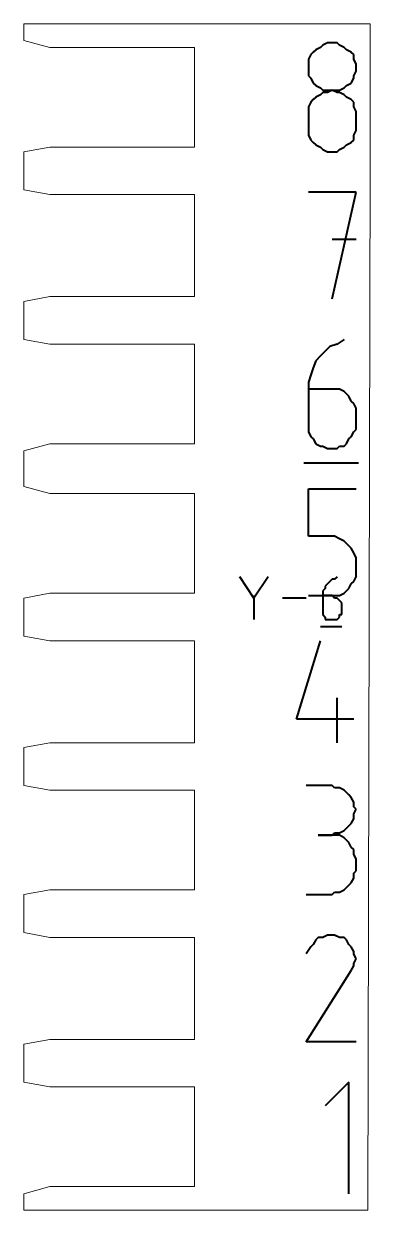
# Model space of a CAD drawing. Header units: centimetres. Extents: x -9.8 to 7.1, y -12.4 to 11.9.
# Drawn here: x -9.84 to -8.38, y 1.55 to 6.55 of the extents above; entities that cross this region are included whole.
import ezdxf

# ---------------------------------------------------------------- set-up
doc = ezdxf.new("R2010")
doc.units = ezdxf.units.CM
doc.header["$MEASUREMENT"] = 0
doc.layers.add('layer 1', color=7, linetype='Continuous')

msp = doc.modelspace()

# ---------------------------------------------------------------- linework, layer by layer
at = {"layer": 'layer 1', "color": 5, "lineweight": 13}
for points in [[(-9.835, 6.54641), (-9.835, 6.54641), (-9.835, 6.4763), (-9.835, 6.4763)], [(-9.81516, 6.54641), (-9.81516, 6.54641), (-9.835, 6.54641), (-9.835, 6.54641)], [(-9.64503, 6.54641), (-9.64503, 6.54641), (-9.81516, 6.54641), (-9.81516, 6.54641)], [(-9.54502, 6.54641), (-9.54502, 6.54641), (-9.64503, 6.54641), (-9.64503, 6.54641)], [(-9.3651, 6.54641), (-9.3651, 6.54641), (-9.54502, 6.54641), (-9.54502, 6.54641)], [(-9.28494, 6.54641), (-9.28494, 6.54641), (-9.3651, 6.54641), (-9.3651, 6.54641)], [(-9.09497, 6.54641), (-9.09497, 6.54641), (-9.28494, 6.54641), (-9.28494, 6.54641)], [(-9.0349, 6.54641), (-9.0349, 6.54641), (-9.09497, 6.54641), (-9.09497, 6.54641)], [(-8.84493, 6.54641), (-8.84493, 6.54641), (-9.0349, 6.54641), (-9.0349, 6.54641)], [(-8.80498, 6.54641), (-8.80498, 6.54641), (-8.84493, 6.54641), (-8.84493, 6.54641)], [(-8.61501, 6.54641), (-8.61501, 6.54641), (-8.80498, 6.54641), (-8.80498, 6.54641)], [(-8.58511, 6.54641), (-8.58511, 6.54641), (-8.61501, 6.54641), (-8.61501, 6.54641)], [(-8.39488, 6.54641), (-8.39488, 6.54641), (-8.58511, 6.54641), (-8.58511, 6.54641)], [(-8.37503, 6.54641), (-8.37503, 6.54641), (-8.39488, 6.54641), (-8.39488, 6.54641)], [(-8.39488, 6.54641), (-8.39488, 6.54641), (-8.39488, 6.54641), (-8.39488, 6.54641)], [(-8.37503, 5.95639), (-8.37503, 5.95639), (-8.37503, 6.54641), (-8.37503, 6.54641)], [(-9.835, 6.4763), (-9.835, 6.4763), (-9.7252, 6.4464), (-9.7252, 6.4464)], [(-9.7252, 6.4464), (-9.7252, 6.4464), (-9.11507, 6.4464), (-9.11507, 6.4464)], [(-9.11507, 6.4464), (-9.11507, 6.4464), (-9.11507, 6.02651), (-9.11507, 6.02651)], [(-9.7252, 6.02651), (-9.7252, 6.02651), (-9.835, 6.0064), (-9.835, 6.0064)], [(-9.835, 6.0064), (-9.835, 6.0064), (-9.835, 5.84632), (-9.835, 5.84632)], [(-9.11507, 6.02651), (-9.11507, 6.02651), (-9.7252, 6.02651), (-9.7252, 6.02651)], [(-8.38509, 1.54631), (-8.38509, 1.54631), (-8.37503, 5.95639), (-8.37503, 5.95639)], [(-9.835, 5.84632), (-9.835, 5.84632), (-9.7252, 5.82648), (-9.7252, 5.82648)], [(-9.7252, 5.82648), (-9.7252, 5.82648), (-9.11507, 5.82648), (-9.11507, 5.82648)], [(-9.11507, 5.82648), (-9.11507, 5.82648), (-9.11507, 5.39627), (-9.11507, 5.39627)], [(-9.7252, 5.39627), (-9.7252, 5.39627), (-9.835, 5.37642), (-9.835, 5.37642)], [(-9.835, 5.37642), (-9.835, 5.37642), (-9.835, 5.21635), (-9.835, 5.21635)], [(-9.11507, 5.39627), (-9.11507, 5.39627), (-9.7252, 5.39627), (-9.7252, 5.39627)], [(-9.835, 5.21635), (-9.835, 5.21635), (-9.7252, 5.19624), (-9.7252, 5.19624)], [(-9.7252, 5.19624), (-9.7252, 5.19624), (-9.11507, 5.19624), (-9.11507, 5.19624)], [(-9.11507, 5.19624), (-9.11507, 5.19624), (-9.11507, 4.77635), (-9.11507, 4.77635)], [(-9.7252, 4.77635), (-9.7252, 4.77635), (-9.835, 4.74645), (-9.835, 4.74645)], [(-9.11507, 4.77635), (-9.11507, 4.77635), (-9.7252, 4.77635), (-9.7252, 4.77635)], [(-9.835, 4.74645), (-9.835, 4.74645), (-9.835, 4.59643), (-9.835, 4.59643)], [(-9.835, 4.59643), (-9.835, 4.59643), (-9.7252, 4.56627), (-9.7252, 4.56627)], [(-9.7252, 4.56627), (-9.7252, 4.56627), (-9.11507, 4.56627), (-9.11507, 4.56627)], [(-9.11507, 4.56627), (-9.11507, 4.56627), (-9.11507, 4.14638), (-9.11507, 4.14638)], [(-9.7252, 4.14638), (-9.7252, 4.14638), (-9.835, 4.12627), (-9.835, 4.12627)], [(-9.835, 4.12627), (-9.835, 4.12627), (-9.835, 3.96619), (-9.835, 3.96619)], [(-9.11507, 4.14638), (-9.11507, 4.14638), (-9.7252, 4.14638), (-9.7252, 4.14638)], [(-9.835, 3.96619), (-9.835, 3.96619), (-9.7252, 3.94635), (-9.7252, 3.94635)], [(-9.7252, 3.94635), (-9.7252, 3.94635), (-9.11507, 3.94635), (-9.11507, 3.94635)], [(-9.11507, 3.94635), (-9.11507, 3.94635), (-9.11507, 3.5164), (-9.11507, 3.5164)], [(-9.7252, 3.5164), (-9.7252, 3.5164), (-9.835, 3.49629), (-9.835, 3.49629)], [(-9.11507, 3.5164), (-9.11507, 3.5164), (-9.7252, 3.5164), (-9.7252, 3.5164)], [(-9.835, 3.49629), (-9.835, 3.49629), (-9.835, 3.33622), (-9.835, 3.33622)], [(-9.835, 3.33622), (-9.835, 3.33622), (-9.7252, 3.31638), (-9.7252, 3.31638)], [(-9.7252, 3.31638), (-9.7252, 3.31638), (-9.11507, 3.31638), (-9.11507, 3.31638)], [(-9.11507, 3.31638), (-9.11507, 3.31638), (-9.11507, 2.89622), (-9.11507, 2.89622)], [(-9.7252, 2.89622), (-9.7252, 2.89622), (-9.835, 2.87638), (-9.835, 2.87638)], [(-9.835, 2.87638), (-9.835, 2.87638), (-9.835, 2.7163), (-9.835, 2.7163)], [(-9.11507, 2.89622), (-9.11507, 2.89622), (-9.7252, 2.89622), (-9.7252, 2.89622)], [(-9.835, 2.7163), (-9.835, 2.7163), (-9.7252, 2.69619), (-9.7252, 2.69619)], [(-9.7252, 2.69619), (-9.7252, 2.69619), (-9.11507, 2.69619), (-9.11507, 2.69619)], [(-9.11507, 2.69619), (-9.11507, 2.69619), (-9.11507, 2.26625), (-9.11507, 2.26625)], [(-9.7252, 2.26625), (-9.7252, 2.26625), (-9.835, 2.24614), (-9.835, 2.24614)], [(-9.11507, 2.26625), (-9.11507, 2.26625), (-9.7252, 2.26625), (-9.7252, 2.26625)], [(-9.835, 2.24614), (-9.835, 2.24614), (-9.835, 2.08633), (-9.835, 2.08633)], [(-9.835, 2.08633), (-9.835, 2.08633), (-9.7252, 2.06622), (-9.7252, 2.06622)], [(-9.7252, 2.06622), (-9.7252, 2.06622), (-9.11507, 2.06622), (-9.11507, 2.06622)], [(-9.11507, 2.06622), (-9.11507, 2.06622), (-9.11507, 1.64633), (-9.11507, 1.64633)], [(-9.7252, 1.64633), (-9.7252, 1.64633), (-9.835, 1.61617), (-9.835, 1.61617)], [(-9.835, 1.61617), (-9.835, 1.61617), (-9.835, 1.54631), (-9.835, 1.54631)], [(-9.11507, 1.64633), (-9.11507, 1.64633), (-9.7252, 1.64633), (-9.7252, 1.64633)], [(-9.835, 1.54631), (-9.835, 1.54631), (-9.81516, 1.54631), (-9.81516, 1.54631)], [(-9.81516, 1.54631), (-9.81516, 1.54631), (-9.71515, 1.54631), (-9.71515, 1.54631)], [(-9.71515, 1.54631), (-9.71515, 1.54631), (-9.54502, 1.54631), (-9.54502, 1.54631)], [(-9.54502, 1.54631), (-9.54502, 1.54631), (-9.45506, 1.54631), (-9.45506, 1.54631)], [(-9.45506, 1.54631), (-9.45506, 1.54631), (-9.28494, 1.54631), (-9.28494, 1.54631)], [(-9.28494, 1.54631), (-9.28494, 1.54631), (-9.20503, 1.54631), (-9.20503, 1.54631)], [(-9.20503, 1.54631), (-9.20503, 1.54631), (-9.0349, 1.54631), (-9.0349, 1.54631)], [(-9.0349, 1.54631), (-9.0349, 1.54631), (-8.97511, 1.54631), (-8.97511, 1.54631)], [(-8.97511, 1.54631), (-8.97511, 1.54631), (-8.80498, 1.54631), (-8.80498, 1.54631)], [(-8.80498, 1.54631), (-8.80498, 1.54631), (-8.76503, 1.54631), (-8.76503, 1.54631)], [(-8.76503, 1.54631), (-8.76503, 1.54631), (-8.58511, 1.54631), (-8.58511, 1.54631)], [(-8.58511, 1.54631), (-8.58511, 1.54631), (-8.565, 1.54631), (-8.565, 1.54631)], [(-8.565, 1.54631), (-8.565, 1.54631), (-8.39488, 1.54631), (-8.39488, 1.54631)], [(-8.39488, 1.54631), (-8.39488, 1.54631), (-8.39488, 1.54631), (-8.39488, 1.54631)], [(-8.39488, 1.54631), (-8.39488, 1.54631), (-8.38509, 1.54631), (-8.38509, 1.54631)]]:
    msp.add_open_spline(points, degree=3, dxfattribs=at)
at = {"layer": 'layer 1', "color": 1, "lineweight": 40}
for points in [[(-8.57506, 6.45645), (-8.57506, 6.45645), (-8.58511, 6.4464), (-8.58511, 6.4464)], [(-8.55495, 6.46651), (-8.55495, 6.46651), (-8.57506, 6.45645), (-8.57506, 6.45645)], [(-8.53511, 6.46651), (-8.53511, 6.46651), (-8.55495, 6.46651), (-8.55495, 6.46651)], [(-8.515, 6.46651), (-8.515, 6.46651), (-8.53511, 6.46651), (-8.53511, 6.46651)], [(-8.53511, 6.46651), (-8.53511, 6.46651), (-8.53511, 6.46651), (-8.53511, 6.46651)], [(-8.50494, 6.45645), (-8.50494, 6.45645), (-8.515, 6.46651), (-8.515, 6.46651)], [(-8.4851, 6.4464), (-8.4851, 6.4464), (-8.50494, 6.45645), (-8.50494, 6.45645)], [(-8.62506, 6.4165), (-8.62506, 6.4165), (-8.63512, 6.39639), (-8.63512, 6.39639)], [(-8.61501, 6.42629), (-8.61501, 6.42629), (-8.62506, 6.4165), (-8.62506, 6.4165)], [(-8.60496, 6.43634), (-8.60496, 6.43634), (-8.61501, 6.42629), (-8.61501, 6.42629)], [(-8.58511, 6.4464), (-8.58511, 6.4464), (-8.60496, 6.43634), (-8.60496, 6.43634)], [(-8.47505, 6.43634), (-8.47505, 6.43634), (-8.4851, 6.4464), (-8.4851, 6.4464)], [(-8.45494, 6.42629), (-8.45494, 6.42629), (-8.47505, 6.43634), (-8.47505, 6.43634)], [(-8.44488, 6.4165), (-8.44488, 6.4165), (-8.45494, 6.42629), (-8.45494, 6.42629)], [(-8.44488, 6.39639), (-8.44488, 6.39639), (-8.44488, 6.4165), (-8.44488, 6.4165)], [(-8.63512, 6.39639), (-8.63512, 6.39639), (-8.63512, 6.37628), (-8.63512, 6.37628)], [(-8.63512, 6.37628), (-8.63512, 6.37628), (-8.63512, 6.36649), (-8.63512, 6.36649)], [(-8.63512, 6.36649), (-8.63512, 6.36649), (-8.63512, 6.36649), (-8.63512, 6.36649)], [(-8.63512, 6.36649), (-8.63512, 6.36649), (-8.63512, 6.34639), (-8.63512, 6.34639)], [(-8.43509, 6.37628), (-8.43509, 6.37628), (-8.44488, 6.39639), (-8.44488, 6.39639)], [(-8.43509, 6.36649), (-8.43509, 6.36649), (-8.43509, 6.37628), (-8.43509, 6.37628)], [(-8.43509, 6.36649), (-8.43509, 6.36649), (-8.43509, 6.36649), (-8.43509, 6.36649)], [(-8.43509, 6.34639), (-8.43509, 6.34639), (-8.43509, 6.36649), (-8.43509, 6.36649)], [(-8.63512, 6.34639), (-8.63512, 6.34639), (-8.63512, 6.32628), (-8.63512, 6.32628)], [(-8.63512, 6.32628), (-8.63512, 6.32628), (-8.62506, 6.31649), (-8.62506, 6.31649)], [(-8.62506, 6.31649), (-8.62506, 6.31649), (-8.61501, 6.29638), (-8.61501, 6.29638)], [(-8.45494, 6.29638), (-8.45494, 6.29638), (-8.44488, 6.31649), (-8.44488, 6.31649)], [(-8.44488, 6.32628), (-8.44488, 6.32628), (-8.43509, 6.34639), (-8.43509, 6.34639)], [(-8.44488, 6.31649), (-8.44488, 6.31649), (-8.44488, 6.32628), (-8.44488, 6.32628)], [(-8.61501, 6.29638), (-8.61501, 6.29638), (-8.60496, 6.28633), (-8.60496, 6.28633)], [(-8.60496, 6.28633), (-8.60496, 6.28633), (-8.58511, 6.27627), (-8.58511, 6.27627)], [(-8.58511, 6.27627), (-8.58511, 6.27627), (-8.57506, 6.26648), (-8.57506, 6.26648)], [(-8.57506, 6.25643), (-8.57506, 6.25643), (-8.58511, 6.24637), (-8.58511, 6.24637)], [(-8.57506, 6.26648), (-8.57506, 6.26648), (-8.55495, 6.26648), (-8.55495, 6.26648)], [(-8.55495, 6.25643), (-8.55495, 6.25643), (-8.57506, 6.25643), (-8.57506, 6.25643)], [(-8.53511, 6.26648), (-8.53511, 6.26648), (-8.55495, 6.25643), (-8.55495, 6.25643)], [(-8.55495, 6.26648), (-8.55495, 6.26648), (-8.53511, 6.26648), (-8.53511, 6.26648)], [(-8.515, 6.25643), (-8.515, 6.25643), (-8.53511, 6.26648), (-8.53511, 6.26648)], [(-8.53511, 6.26648), (-8.53511, 6.26648), (-8.53511, 6.26648), (-8.53511, 6.26648)], [(-8.53511, 6.26648), (-8.53511, 6.26648), (-8.53511, 6.26648), (-8.53511, 6.26648)], [(-8.53511, 6.26648), (-8.53511, 6.26648), (-8.515, 6.26648), (-8.515, 6.26648)], [(-8.515, 6.26648), (-8.515, 6.26648), (-8.50494, 6.26648), (-8.50494, 6.26648)], [(-8.50494, 6.25643), (-8.50494, 6.25643), (-8.515, 6.25643), (-8.515, 6.25643)], [(-8.50494, 6.26648), (-8.50494, 6.26648), (-8.4851, 6.27627), (-8.4851, 6.27627)], [(-8.4851, 6.24637), (-8.4851, 6.24637), (-8.50494, 6.25643), (-8.50494, 6.25643)], [(-8.4851, 6.27627), (-8.4851, 6.27627), (-8.47505, 6.28633), (-8.47505, 6.28633)], [(-8.47505, 6.28633), (-8.47505, 6.28633), (-8.45494, 6.29638), (-8.45494, 6.29638)], [(-8.62506, 6.21648), (-8.62506, 6.21648), (-8.63512, 6.19637), (-8.63512, 6.19637)], [(-8.61501, 6.22653), (-8.61501, 6.22653), (-8.62506, 6.21648), (-8.62506, 6.21648)], [(-8.60496, 6.23632), (-8.60496, 6.23632), (-8.61501, 6.22653), (-8.61501, 6.22653)], [(-8.58511, 6.24637), (-8.58511, 6.24637), (-8.60496, 6.23632), (-8.60496, 6.23632)], [(-8.47505, 6.23632), (-8.47505, 6.23632), (-8.4851, 6.24637), (-8.4851, 6.24637)], [(-8.45494, 6.22653), (-8.45494, 6.22653), (-8.47505, 6.23632), (-8.47505, 6.23632)], [(-8.44488, 6.21648), (-8.44488, 6.21648), (-8.45494, 6.22653), (-8.45494, 6.22653)], [(-8.44488, 6.19637), (-8.44488, 6.19637), (-8.44488, 6.21648), (-8.44488, 6.21648)], [(-8.63512, 6.19637), (-8.63512, 6.19637), (-8.63512, 6.17652), (-8.63512, 6.17652)], [(-8.63512, 6.17652), (-8.63512, 6.17652), (-8.63512, 6.15642), (-8.63512, 6.15642)], [(-8.63512, 6.15642), (-8.63512, 6.15642), (-8.63512, 6.10641), (-8.63512, 6.10641)], [(-8.43509, 6.17652), (-8.43509, 6.17652), (-8.44488, 6.19637), (-8.44488, 6.19637)], [(-8.43509, 6.15642), (-8.43509, 6.15642), (-8.43509, 6.17652), (-8.43509, 6.17652)], [(-8.43509, 6.10641), (-8.43509, 6.10641), (-8.43509, 6.15642), (-8.43509, 6.15642)], [(-8.43509, 6.15642), (-8.43509, 6.15642), (-8.43509, 6.15642), (-8.43509, 6.15642)], [(-8.63512, 6.10641), (-8.63512, 6.10641), (-8.63512, 6.10641), (-8.63512, 6.10641)], [(-8.63512, 6.10641), (-8.63512, 6.10641), (-8.63512, 6.09635), (-8.63512, 6.09635)], [(-8.43509, 6.09635), (-8.43509, 6.09635), (-8.43509, 6.10641), (-8.43509, 6.10641)], [(-8.63512, 6.09635), (-8.63512, 6.09635), (-8.63512, 6.07651), (-8.63512, 6.07651)], [(-8.63512, 6.07651), (-8.63512, 6.07651), (-8.62506, 6.0564), (-8.62506, 6.0564)], [(-8.62506, 6.0564), (-8.62506, 6.0564), (-8.61501, 6.04635), (-8.61501, 6.04635)], [(-8.45494, 6.04635), (-8.45494, 6.04635), (-8.44488, 6.0564), (-8.44488, 6.0564)], [(-8.44488, 6.07651), (-8.44488, 6.07651), (-8.43509, 6.09635), (-8.43509, 6.09635)], [(-8.44488, 6.0564), (-8.44488, 6.0564), (-8.44488, 6.07651), (-8.44488, 6.07651)], [(-8.61501, 6.04635), (-8.61501, 6.04635), (-8.60496, 6.03629), (-8.60496, 6.03629)], [(-8.60496, 6.03629), (-8.60496, 6.03629), (-8.58511, 6.02651), (-8.58511, 6.02651)], [(-8.58511, 6.02651), (-8.58511, 6.02651), (-8.57506, 6.01645), (-8.57506, 6.01645)], [(-8.57506, 6.01645), (-8.57506, 6.01645), (-8.55495, 6.0064), (-8.55495, 6.0064)], [(-8.55495, 6.0064), (-8.55495, 6.0064), (-8.53511, 6.0064), (-8.53511, 6.0064)], [(-8.53511, 6.0064), (-8.53511, 6.0064), (-8.53511, 6.0064), (-8.53511, 6.0064)], [(-8.53511, 6.0064), (-8.53511, 6.0064), (-8.515, 6.0064), (-8.515, 6.0064)], [(-8.515, 6.0064), (-8.515, 6.0064), (-8.50494, 6.01645), (-8.50494, 6.01645)], [(-8.50494, 6.01645), (-8.50494, 6.01645), (-8.4851, 6.02651), (-8.4851, 6.02651)], [(-8.4851, 6.02651), (-8.4851, 6.02651), (-8.47505, 6.03629), (-8.47505, 6.03629)], [(-8.47505, 6.03629), (-8.47505, 6.03629), (-8.45494, 6.04635), (-8.45494, 6.04635)], [(-8.43509, 5.83627), (-8.43509, 5.83627), (-8.63512, 5.83627), (-8.63512, 5.83627)], [(-8.53511, 5.38648), (-8.53511, 5.38648), (-8.43509, 5.83627), (-8.43509, 5.83627)], [(-8.43509, 5.63651), (-8.43509, 5.63651), (-8.53511, 5.63651), (-8.53511, 5.63651)], [(-8.4851, 5.21635), (-8.4851, 5.21635), (-8.515, 5.19624), (-8.515, 5.19624)], [(-8.4851, 5.21635), (-8.4851, 5.21635), (-8.4851, 5.21635), (-8.4851, 5.21635)], [(-8.565, 5.16634), (-8.565, 5.16634), (-8.58511, 5.14624), (-8.58511, 5.14624)], [(-8.5449, 5.18645), (-8.5449, 5.18645), (-8.565, 5.16634), (-8.565, 5.16634)], [(-8.515, 5.19624), (-8.515, 5.19624), (-8.5449, 5.18645), (-8.5449, 5.18645)], [(-8.60496, 5.12639), (-8.60496, 5.12639), (-8.61501, 5.09623), (-8.61501, 5.09623)], [(-8.58511, 5.14624), (-8.58511, 5.14624), (-8.60496, 5.12639), (-8.60496, 5.12639)], [(-8.62506, 5.06633), (-8.62506, 5.06633), (-8.63512, 5.03643), (-8.63512, 5.03643)], [(-8.61501, 5.09623), (-8.61501, 5.09623), (-8.62506, 5.06633), (-8.62506, 5.06633)], [(-8.63512, 5.03643), (-8.63512, 5.03643), (-8.63512, 5.00627), (-8.63512, 5.00627)], [(-8.63512, 5.00627), (-8.63512, 5.00627), (-8.63512, 4.85625), (-8.63512, 4.85625)], [(-8.53511, 5.00627), (-8.53511, 5.00627), (-8.63512, 5.00627), (-8.63512, 5.00627)], [(-8.515, 5.00627), (-8.515, 5.00627), (-8.53511, 5.00627), (-8.53511, 5.00627)], [(-8.50494, 5.00627), (-8.50494, 5.00627), (-8.515, 5.00627), (-8.515, 5.00627)], [(-8.4851, 4.99648), (-8.4851, 4.99648), (-8.50494, 5.00627), (-8.50494, 5.00627)], [(-8.47505, 4.98643), (-8.47505, 4.98643), (-8.4851, 4.99648), (-8.4851, 4.99648)], [(-8.46499, 4.97637), (-8.46499, 4.97637), (-8.47505, 4.98643), (-8.47505, 4.98643)], [(-8.45494, 4.95627), (-8.45494, 4.95627), (-8.46499, 4.97637), (-8.46499, 4.97637)], [(-8.44488, 4.94648), (-8.44488, 4.94648), (-8.45494, 4.95627), (-8.45494, 4.95627)], [(-8.43509, 4.92637), (-8.43509, 4.92637), (-8.44488, 4.94648), (-8.44488, 4.94648)], [(-8.43509, 4.90626), (-8.43509, 4.90626), (-8.43509, 4.92637), (-8.43509, 4.92637)], [(-8.43509, 4.85625), (-8.43509, 4.85625), (-8.43509, 4.90626), (-8.43509, 4.90626)], [(-8.43509, 4.90626), (-8.43509, 4.90626), (-8.43509, 4.90626), (-8.43509, 4.90626)], [(-8.63512, 4.85625), (-8.63512, 4.85625), (-8.63512, 4.85625), (-8.63512, 4.85625)], [(-8.63512, 4.85625), (-8.63512, 4.85625), (-8.63512, 4.83641), (-8.63512, 4.83641)], [(-8.43509, 4.83641), (-8.43509, 4.83641), (-8.43509, 4.85625), (-8.43509, 4.85625)], [(-8.63512, 4.83641), (-8.63512, 4.83641), (-8.63512, 4.82635), (-8.63512, 4.82635)], [(-8.63512, 4.82635), (-8.63512, 4.82635), (-8.62506, 4.80625), (-8.62506, 4.80625)], [(-8.62506, 4.80625), (-8.62506, 4.80625), (-8.61501, 4.79646), (-8.61501, 4.79646)], [(-8.46499, 4.79646), (-8.46499, 4.79646), (-8.45494, 4.80625), (-8.45494, 4.80625)], [(-8.45494, 4.80625), (-8.45494, 4.80625), (-8.44488, 4.82635), (-8.44488, 4.82635)], [(-8.44488, 4.82635), (-8.44488, 4.82635), (-8.43509, 4.83641), (-8.43509, 4.83641)], [(-8.61501, 4.79646), (-8.61501, 4.79646), (-8.60496, 4.77635), (-8.60496, 4.77635)], [(-8.60496, 4.77635), (-8.60496, 4.77635), (-8.58511, 4.76629), (-8.58511, 4.76629)], [(-8.58511, 4.76629), (-8.58511, 4.76629), (-8.57506, 4.76629), (-8.57506, 4.76629)], [(-8.57506, 4.76629), (-8.57506, 4.76629), (-8.55495, 4.75624), (-8.55495, 4.75624)], [(-8.55495, 4.75624), (-8.55495, 4.75624), (-8.53511, 4.75624), (-8.53511, 4.75624)], [(-8.53511, 4.75624), (-8.53511, 4.75624), (-8.53511, 4.75624), (-8.53511, 4.75624)], [(-8.53511, 4.75624), (-8.53511, 4.75624), (-8.515, 4.75624), (-8.515, 4.75624)], [(-8.515, 4.75624), (-8.515, 4.75624), (-8.50494, 4.76629), (-8.50494, 4.76629)], [(-8.50494, 4.76629), (-8.50494, 4.76629), (-8.4851, 4.76629), (-8.4851, 4.76629)], [(-8.4851, 4.76629), (-8.4851, 4.76629), (-8.47505, 4.77635), (-8.47505, 4.77635)], [(-8.47505, 4.77635), (-8.47505, 4.77635), (-8.46499, 4.79646), (-8.46499, 4.79646)], [(-8.65496, 4.69644), (-8.65496, 4.69644), (-8.42504, 4.69644), (-8.42504, 4.69644)], [(-8.63512, 4.38635), (-8.63512, 4.38635), (-8.63512, 4.58638), (-8.63512, 4.58638)], [(-8.63512, 4.58638), (-8.63512, 4.58638), (-8.43509, 4.58638), (-8.43509, 4.58638)], [(-8.53511, 4.38635), (-8.53511, 4.38635), (-8.63512, 4.38635), (-8.63512, 4.38635)], [(-8.52505, 4.38635), (-8.52505, 4.38635), (-8.53511, 4.38635), (-8.53511, 4.38635)], [(-8.50494, 4.3763), (-8.50494, 4.3763), (-8.52505, 4.38635), (-8.52505, 4.38635)], [(-8.4851, 4.36624), (-8.4851, 4.36624), (-8.50494, 4.3763), (-8.50494, 4.3763)], [(-8.47505, 4.35646), (-8.47505, 4.35646), (-8.4851, 4.36624), (-8.4851, 4.36624)], [(-8.46499, 4.3464), (-8.46499, 4.3464), (-8.47505, 4.35646), (-8.47505, 4.35646)], [(-8.45494, 4.33635), (-8.45494, 4.33635), (-8.46499, 4.3464), (-8.46499, 4.3464)], [(-8.44488, 4.31624), (-8.44488, 4.31624), (-8.45494, 4.33635), (-8.45494, 4.33635)], [(-8.43509, 4.29639), (-8.43509, 4.29639), (-8.44488, 4.31624), (-8.44488, 4.31624)], [(-8.43509, 4.28634), (-8.43509, 4.28634), (-8.43509, 4.29639), (-8.43509, 4.29639)], [(-8.43509, 4.23633), (-8.43509, 4.23633), (-8.43509, 4.28634), (-8.43509, 4.28634)], [(-8.43509, 4.28634), (-8.43509, 4.28634), (-8.43509, 4.28634), (-8.43509, 4.28634)], [(-8.86504, 4.12627), (-8.86504, 4.12627), (-8.9251, 4.21623), (-8.9251, 4.21623)], [(-8.80498, 4.21623), (-8.80498, 4.21623), (-8.86504, 4.12627), (-8.86504, 4.12627)], [(-8.53511, 4.20644), (-8.53511, 4.20644), (-8.5449, 4.19638), (-8.5449, 4.19638)], [(-8.52505, 4.20644), (-8.52505, 4.20644), (-8.53511, 4.20644), (-8.53511, 4.20644)], [(-8.515, 4.21623), (-8.515, 4.21623), (-8.52505, 4.20644), (-8.52505, 4.20644)], [(-8.515, 4.21623), (-8.515, 4.21623), (-8.515, 4.21623), (-8.515, 4.21623)], [(-8.44488, 4.19638), (-8.44488, 4.19638), (-8.43509, 4.21623), (-8.43509, 4.21623)], [(-8.43509, 4.21623), (-8.43509, 4.21623), (-8.43509, 4.23633), (-8.43509, 4.23633)], [(-8.565, 4.16622), (-8.565, 4.16622), (-8.57506, 4.15643), (-8.57506, 4.15643)], [(-8.57506, 4.15643), (-8.57506, 4.15643), (-8.57506, 4.14638), (-8.57506, 4.14638)], [(-8.55495, 4.18633), (-8.55495, 4.18633), (-8.565, 4.17627), (-8.565, 4.17627)], [(-8.565, 4.17627), (-8.565, 4.17627), (-8.565, 4.16622), (-8.565, 4.16622)], [(-8.5449, 4.19638), (-8.5449, 4.19638), (-8.55495, 4.18633), (-8.55495, 4.18633)], [(-8.4851, 4.14638), (-8.4851, 4.14638), (-8.47505, 4.15643), (-8.47505, 4.15643)], [(-8.47505, 4.15643), (-8.47505, 4.15643), (-8.46499, 4.16622), (-8.46499, 4.16622)], [(-8.46499, 4.16622), (-8.46499, 4.16622), (-8.45494, 4.18633), (-8.45494, 4.18633)], [(-8.45494, 4.18633), (-8.45494, 4.18633), (-8.44488, 4.19638), (-8.44488, 4.19638)], [(-8.86504, 4.13632), (-8.86504, 4.13632), (-8.86504, 4.03631), (-8.86504, 4.03631)], [(-8.64491, 4.12627), (-8.64491, 4.12627), (-8.74492, 4.12627), (-8.74492, 4.12627)], [(-8.63512, 4.13632), (-8.63512, 4.13632), (-8.53511, 4.13632), (-8.53511, 4.13632)], [(-8.57506, 4.14638), (-8.57506, 4.14638), (-8.57506, 4.13632), (-8.57506, 4.13632)], [(-8.57506, 4.13632), (-8.57506, 4.13632), (-8.57506, 4.07626), (-8.57506, 4.07626)], [(-8.53511, 4.13632), (-8.53511, 4.13632), (-8.57506, 4.13632), (-8.57506, 4.13632)], [(-8.53511, 4.13632), (-8.53511, 4.13632), (-8.53511, 4.13632), (-8.53511, 4.13632)], [(-8.53511, 4.13632), (-8.53511, 4.13632), (-8.52505, 4.13632), (-8.52505, 4.13632)], [(-8.52505, 4.12627), (-8.52505, 4.12627), (-8.53511, 4.13632), (-8.53511, 4.13632)], [(-8.52505, 4.13632), (-8.52505, 4.13632), (-8.50494, 4.13632), (-8.50494, 4.13632)], [(-8.515, 4.12627), (-8.515, 4.12627), (-8.52505, 4.12627), (-8.52505, 4.12627)], [(-8.52505, 4.12627), (-8.52505, 4.12627), (-8.52505, 4.12627), (-8.52505, 4.12627)], [(-8.50494, 4.11621), (-8.50494, 4.11621), (-8.515, 4.12627), (-8.515, 4.12627)], [(-8.515, 4.12627), (-8.515, 4.12627), (-8.515, 4.12627), (-8.515, 4.12627)], [(-8.50494, 4.13632), (-8.50494, 4.13632), (-8.4851, 4.14638), (-8.4851, 4.14638)], [(-8.49489, 4.10642), (-8.49489, 4.10642), (-8.50494, 4.11621), (-8.50494, 4.11621)], [(-8.50494, 4.11621), (-8.50494, 4.11621), (-8.50494, 4.11621), (-8.50494, 4.11621)], [(-8.49489, 4.09637), (-8.49489, 4.09637), (-8.49489, 4.10642), (-8.49489, 4.10642)], [(-8.57506, 4.07626), (-8.57506, 4.07626), (-8.57506, 4.07626), (-8.57506, 4.07626)], [(-8.57506, 4.07626), (-8.57506, 4.07626), (-8.57506, 4.06621), (-8.57506, 4.06621)], [(-8.57506, 4.06621), (-8.57506, 4.06621), (-8.57506, 4.05642), (-8.57506, 4.05642)], [(-8.57506, 4.05642), (-8.57506, 4.05642), (-8.57506, 4.05642), (-8.57506, 4.05642)], [(-8.57506, 4.05642), (-8.57506, 4.05642), (-8.565, 4.04636), (-8.565, 4.04636)], [(-8.50494, 4.04636), (-8.50494, 4.04636), (-8.50494, 4.05642), (-8.50494, 4.05642)], [(-8.50494, 4.05642), (-8.50494, 4.05642), (-8.49489, 4.05642), (-8.49489, 4.05642)], [(-8.49489, 4.07626), (-8.49489, 4.07626), (-8.49489, 4.09637), (-8.49489, 4.09637)], [(-8.49489, 4.09637), (-8.49489, 4.09637), (-8.49489, 4.09637), (-8.49489, 4.09637)], [(-8.49489, 4.09637), (-8.49489, 4.09637), (-8.49489, 4.09637), (-8.49489, 4.09637)], [(-8.49489, 4.06621), (-8.49489, 4.06621), (-8.49489, 4.07626), (-8.49489, 4.07626)], [(-8.49489, 4.05642), (-8.49489, 4.05642), (-8.49489, 4.06621), (-8.49489, 4.06621)], [(-8.58511, 4.00641), (-8.58511, 4.00641), (-8.49489, 4.00641), (-8.49489, 4.00641)], [(-8.565, 4.04636), (-8.565, 4.04636), (-8.565, 4.03631), (-8.565, 4.03631)], [(-8.565, 4.03631), (-8.565, 4.03631), (-8.55495, 4.03631), (-8.55495, 4.03631)], [(-8.55495, 4.03631), (-8.55495, 4.03631), (-8.55495, 4.03631), (-8.55495, 4.03631)], [(-8.55495, 4.03631), (-8.55495, 4.03631), (-8.5449, 4.03631), (-8.5449, 4.03631)], [(-8.5449, 4.03631), (-8.5449, 4.03631), (-8.53511, 4.03631), (-8.53511, 4.03631)], [(-8.53511, 4.03631), (-8.53511, 4.03631), (-8.53511, 4.03631), (-8.53511, 4.03631)], [(-8.53511, 4.03631), (-8.53511, 4.03631), (-8.52505, 4.03631), (-8.52505, 4.03631)], [(-8.52505, 4.03631), (-8.52505, 4.03631), (-8.52505, 4.03631), (-8.52505, 4.03631)], [(-8.52505, 4.03631), (-8.52505, 4.03631), (-8.515, 4.03631), (-8.515, 4.03631)], [(-8.515, 4.03631), (-8.515, 4.03631), (-8.50494, 4.04636), (-8.50494, 4.04636)], [(-8.515, 4.03631), (-8.515, 4.03631), (-8.515, 4.03631), (-8.515, 4.03631)], [(-8.68513, 3.61642), (-8.68513, 3.61642), (-8.58511, 3.94635), (-8.58511, 3.94635)], [(-8.515, 3.5164), (-8.515, 3.5164), (-8.515, 3.70637), (-8.515, 3.70637)], [(-8.44488, 3.61642), (-8.44488, 3.61642), (-8.68513, 3.61642), (-8.68513, 3.61642)], [(-8.53511, 3.33622), (-8.53511, 3.33622), (-8.64491, 3.33622), (-8.64491, 3.33622)], [(-8.52505, 3.32617), (-8.52505, 3.32617), (-8.53511, 3.33622), (-8.53511, 3.33622)], [(-8.50494, 3.32617), (-8.50494, 3.32617), (-8.52505, 3.32617), (-8.52505, 3.32617)], [(-8.4851, 3.31638), (-8.4851, 3.31638), (-8.50494, 3.32617), (-8.50494, 3.32617)], [(-8.47505, 3.30632), (-8.47505, 3.30632), (-8.4851, 3.31638), (-8.4851, 3.31638)], [(-8.46499, 3.29627), (-8.46499, 3.29627), (-8.47505, 3.30632), (-8.47505, 3.30632)], [(-8.45494, 3.28622), (-8.45494, 3.28622), (-8.46499, 3.29627), (-8.46499, 3.29627)], [(-8.44488, 3.26637), (-8.44488, 3.26637), (-8.45494, 3.28622), (-8.45494, 3.28622)], [(-8.44488, 3.24626), (-8.44488, 3.24626), (-8.44488, 3.26637), (-8.44488, 3.26637)], [(-8.43509, 3.23621), (-8.43509, 3.23621), (-8.44488, 3.24626), (-8.44488, 3.24626)], [(-8.44488, 3.21637), (-8.44488, 3.21637), (-8.43509, 3.23621), (-8.43509, 3.23621)], [(-8.44488, 3.19626), (-8.44488, 3.19626), (-8.44488, 3.21637), (-8.44488, 3.21637)], [(-8.43509, 3.23621), (-8.43509, 3.23621), (-8.43509, 3.23621), (-8.43509, 3.23621)], [(-8.4851, 3.14625), (-8.4851, 3.14625), (-8.47505, 3.1563), (-8.47505, 3.1563)], [(-8.47505, 3.1563), (-8.47505, 3.1563), (-8.46499, 3.16636), (-8.46499, 3.16636)], [(-8.46499, 3.16636), (-8.46499, 3.16636), (-8.45494, 3.17641), (-8.45494, 3.17641)], [(-8.45494, 3.17641), (-8.45494, 3.17641), (-8.44488, 3.19626), (-8.44488, 3.19626)], [(-8.53511, 3.12641), (-8.53511, 3.12641), (-8.5949, 3.12641), (-8.5949, 3.12641)], [(-8.5949, 3.12641), (-8.5949, 3.12641), (-8.53511, 3.12641), (-8.53511, 3.12641)], [(-8.53511, 3.12641), (-8.53511, 3.12641), (-8.52505, 3.1362), (-8.52505, 3.1362)], [(-8.52505, 3.12641), (-8.52505, 3.12641), (-8.53511, 3.12641), (-8.53511, 3.12641)], [(-8.53511, 3.12641), (-8.53511, 3.12641), (-8.53511, 3.12641), (-8.53511, 3.12641)], [(-8.52505, 3.1362), (-8.52505, 3.1362), (-8.50494, 3.1362), (-8.50494, 3.1362)], [(-8.50494, 3.12641), (-8.50494, 3.12641), (-8.52505, 3.12641), (-8.52505, 3.12641)], [(-8.50494, 3.1362), (-8.50494, 3.1362), (-8.4851, 3.14625), (-8.4851, 3.14625)], [(-8.4851, 3.11635), (-8.4851, 3.11635), (-8.50494, 3.12641), (-8.50494, 3.12641)], [(-8.47505, 3.1063), (-8.47505, 3.1063), (-8.4851, 3.11635), (-8.4851, 3.11635)], [(-8.46499, 3.09624), (-8.46499, 3.09624), (-8.47505, 3.1063), (-8.47505, 3.1063)], [(-8.45494, 3.0764), (-8.45494, 3.0764), (-8.46499, 3.09624), (-8.46499, 3.09624)], [(-8.44488, 3.06635), (-8.44488, 3.06635), (-8.45494, 3.0764), (-8.45494, 3.0764)], [(-8.44488, 3.04624), (-8.44488, 3.04624), (-8.44488, 3.06635), (-8.44488, 3.06635)], [(-8.43509, 3.02639), (-8.43509, 3.02639), (-8.44488, 3.04624), (-8.44488, 3.04624)], [(-8.43509, 2.97639), (-8.43509, 2.97639), (-8.43509, 3.02639), (-8.43509, 3.02639)], [(-8.43509, 3.02639), (-8.43509, 3.02639), (-8.43509, 3.02639), (-8.43509, 3.02639)], [(-8.44488, 2.96633), (-8.44488, 2.96633), (-8.43509, 2.97639), (-8.43509, 2.97639)], [(-8.44488, 2.94623), (-8.44488, 2.94623), (-8.44488, 2.96633), (-8.44488, 2.96633)], [(-8.4851, 2.89622), (-8.4851, 2.89622), (-8.47505, 2.90627), (-8.47505, 2.90627)], [(-8.47505, 2.90627), (-8.47505, 2.90627), (-8.46499, 2.91633), (-8.46499, 2.91633)], [(-8.46499, 2.91633), (-8.46499, 2.91633), (-8.45494, 2.92638), (-8.45494, 2.92638)], [(-8.45494, 2.92638), (-8.45494, 2.92638), (-8.44488, 2.94623), (-8.44488, 2.94623)], [(-8.64491, 2.87638), (-8.64491, 2.87638), (-8.53511, 2.87638), (-8.53511, 2.87638)], [(-8.53511, 2.87638), (-8.53511, 2.87638), (-8.52505, 2.88617), (-8.52505, 2.88617)], [(-8.53511, 2.87638), (-8.53511, 2.87638), (-8.53511, 2.87638), (-8.53511, 2.87638)], [(-8.52505, 2.88617), (-8.52505, 2.88617), (-8.50494, 2.88617), (-8.50494, 2.88617)], [(-8.50494, 2.88617), (-8.50494, 2.88617), (-8.4851, 2.89622), (-8.4851, 2.89622)], [(-8.55495, 2.70625), (-8.55495, 2.70625), (-8.57506, 2.69619), (-8.57506, 2.69619)], [(-8.5449, 2.70625), (-8.5449, 2.70625), (-8.55495, 2.70625), (-8.55495, 2.70625)], [(-8.52505, 2.70625), (-8.52505, 2.70625), (-8.5449, 2.70625), (-8.5449, 2.70625)], [(-8.50494, 2.69619), (-8.50494, 2.69619), (-8.52505, 2.70625), (-8.52505, 2.70625)], [(-8.62506, 2.65624), (-8.62506, 2.65624), (-8.64491, 2.62634), (-8.64491, 2.62634)], [(-8.61501, 2.6663), (-8.61501, 2.6663), (-8.62506, 2.65624), (-8.62506, 2.65624)], [(-8.60496, 2.68614), (-8.60496, 2.68614), (-8.61501, 2.6663), (-8.61501, 2.6663)], [(-8.5949, 2.69619), (-8.5949, 2.69619), (-8.60496, 2.68614), (-8.60496, 2.68614)], [(-8.57506, 2.69619), (-8.57506, 2.69619), (-8.5949, 2.69619), (-8.5949, 2.69619)], [(-8.4851, 2.69619), (-8.4851, 2.69619), (-8.50494, 2.69619), (-8.50494, 2.69619)], [(-8.47505, 2.68614), (-8.47505, 2.68614), (-8.4851, 2.69619), (-8.4851, 2.69619)], [(-8.4851, 2.69619), (-8.4851, 2.69619), (-8.4851, 2.69619), (-8.4851, 2.69619)], [(-8.46499, 2.6663), (-8.46499, 2.6663), (-8.47505, 2.68614), (-8.47505, 2.68614)], [(-8.45494, 2.65624), (-8.45494, 2.65624), (-8.46499, 2.6663), (-8.46499, 2.6663)], [(-8.44488, 2.6364), (-8.44488, 2.6364), (-8.45494, 2.65624), (-8.45494, 2.65624)], [(-8.44488, 2.62634), (-8.44488, 2.62634), (-8.44488, 2.6364), (-8.44488, 2.6364)], [(-8.43509, 2.60624), (-8.43509, 2.60624), (-8.44488, 2.62634), (-8.44488, 2.62634)], [(-8.44488, 2.58639), (-8.44488, 2.58639), (-8.43509, 2.60624), (-8.43509, 2.60624)], [(-8.64491, 2.25619), (-8.64491, 2.25619), (-8.45494, 2.55623), (-8.45494, 2.55623)], [(-8.45494, 2.55623), (-8.45494, 2.55623), (-8.44488, 2.57634), (-8.44488, 2.57634)], [(-8.45494, 2.55623), (-8.45494, 2.55623), (-8.45494, 2.55623), (-8.45494, 2.55623)], [(-8.45494, 2.55623), (-8.45494, 2.55623), (-8.45494, 2.55623), (-8.45494, 2.55623)], [(-8.45494, 2.55623), (-8.45494, 2.55623), (-8.45494, 2.55623), (-8.45494, 2.55623)], [(-8.45494, 2.55623), (-8.45494, 2.55623), (-8.45494, 2.55623), (-8.45494, 2.55623)], [(-8.45494, 2.55623), (-8.45494, 2.55623), (-8.45494, 2.55623), (-8.45494, 2.55623)], [(-8.45494, 2.55623), (-8.45494, 2.55623), (-8.45494, 2.55623), (-8.45494, 2.55623)], [(-8.45494, 2.55623), (-8.45494, 2.55623), (-8.45494, 2.55623), (-8.45494, 2.55623)], [(-8.45494, 2.55623), (-8.45494, 2.55623), (-8.45494, 2.55623), (-8.45494, 2.55623)], [(-8.45494, 2.55623), (-8.45494, 2.55623), (-8.45494, 2.55623), (-8.45494, 2.55623)], [(-8.45494, 2.55623), (-8.45494, 2.55623), (-8.45494, 2.55623), (-8.45494, 2.55623)], [(-8.45494, 2.55623), (-8.45494, 2.55623), (-8.45494, 2.55623), (-8.45494, 2.55623)], [(-8.44488, 2.57634), (-8.44488, 2.57634), (-8.44488, 2.58639), (-8.44488, 2.58639)], [(-8.43509, 2.25619), (-8.43509, 2.25619), (-8.64491, 2.25619), (-8.64491, 2.25619)], [(-8.46499, 2.08633), (-8.46499, 2.08633), (-8.565, 1.98632), (-8.565, 1.98632)], [(-8.46499, 1.61617), (-8.46499, 1.61617), (-8.46499, 2.08633), (-8.46499, 2.08633)]]:
    msp.add_open_spline(points, degree=3, dxfattribs=at)

doc.saveas('drawing.dxf')
